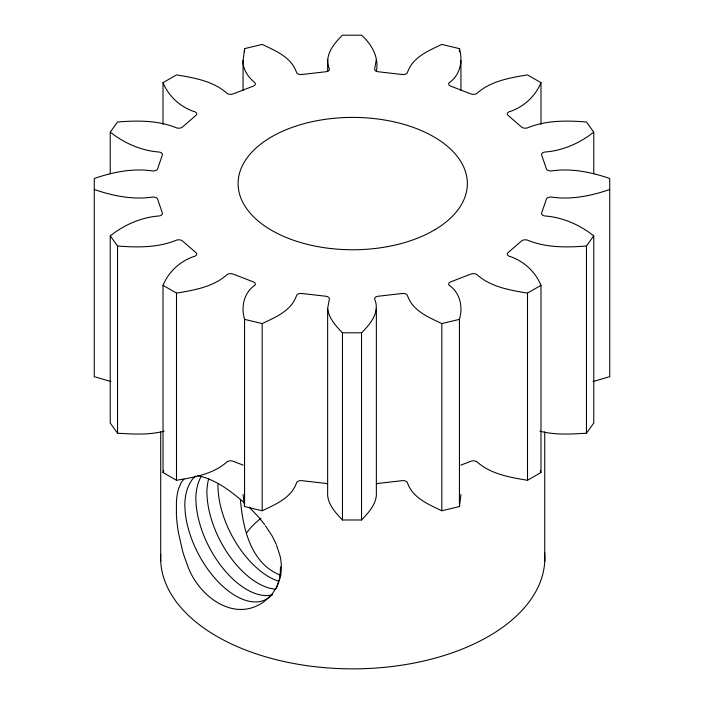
<?xml version="1.0" encoding="UTF-8"?>
<svg xmlns="http://www.w3.org/2000/svg" width="704" height="704" viewBox="0 0 704 704"><rect width="100%" height="100%" fill="white"/><g stroke="black" fill="none" stroke-linecap="round" stroke-linejoin="round"><path stroke-width="1.06" d="M176.414 501.697L176.414 515.108M243.056 90.235L243.056 60.685L244.561 48.638L262.178 44.422C275.546 50.776 291.614 57.341 296.639 72.688A4.497 2.596 0 0 0 302.201 74.466L325.406 71.799A4.497 2.596 0 0 0 329.366 68.93C323.708 55.845 333.705 43.815 342.461 35.2L361.539 35.2C371.782 44.343 379.21 57.358 376.358 71.535M460.944 494.498L459.439 506.546L441.822 510.761C428.454 504.398 412.386 497.834 407.361 482.495A4.497 2.596 0 0 0 401.799 480.709L378.594 483.375A4.497 2.596 0 0 0 376.429 483.868M176.458 500.949L176.783 497.631A70.611 24.552 74.8 0 1 178.508 488.919L181.306 482.319L183.973 479.081M376.358 59.488L374.634 68.93A4.497 2.596 0 0 0 378.594 71.799L401.799 74.466A4.497 2.596 0 0 0 407.361 72.688C412.386 57.341 428.454 50.776 441.822 44.422L459.439 48.638C463.074 60.896 460.293 75.117 449.187 82.685A4.497 2.596 0 0 0 450.938 86.214L470.606 93.808A4.497 2.596 0 0 0 476.925 93.386C490.794 80.942 509.793 77.88 527.498 74.888L540.98 82.676L540.98 124.274M609.726 189.499C591.026 195.923 571.111 200.006 551.311 197.067A4.497 2.596 0 0 0 546.33 199.355L541.719 212.749A4.497 2.596 0 0 0 544.799 215.961C562.795 217.263 579.682 224.796 593.762 235.858L586.458 246.03C566.694 247.509 546.137 247.887 527.481 240.108A4.497 2.596 0 0 0 521.365 241.12L508.218 252.472A4.497 2.596 0 0 0 508.939 256.124C523.354 260.647 535.207 271.374 540.98 285.322L527.498 293.11C509.793 290.118 490.794 287.056 476.925 274.604A4.497 2.596 0 0 0 470.606 274.19L450.938 281.776A4.497 2.596 0 0 0 449.187 285.305C460.293 292.873 463.074 307.102 459.439 319.361L441.822 323.576C428.454 317.214 412.386 310.658 407.361 295.31A4.497 2.596 0 0 0 401.799 293.533L378.594 296.199A4.497 2.596 0 0 0 374.634 299.068C380.292 312.154 370.295 324.183 361.539 332.798L361.539 519.974L342.461 519.974C335.878 513.207 328.759 505.463 327.642 495.686L327.642 308.502L329.366 299.068A4.497 2.596 0 0 0 325.406 296.199L302.201 293.533A4.497 2.596 0 0 0 296.639 295.31C291.614 310.658 275.546 317.214 262.178 323.576L244.561 319.361C240.926 307.102 243.707 292.873 254.813 285.305A4.497 2.596 0 0 0 253.062 281.776L233.394 274.19A4.497 2.596 0 0 0 227.075 274.604C213.206 287.056 194.207 290.118 176.502 293.11L163.02 285.322C168.793 271.374 180.646 260.647 195.061 256.124A4.497 2.596 0 0 0 195.782 252.472L182.635 241.12A4.497 2.596 0 0 0 176.519 240.108C157.863 247.887 137.306 247.509 117.542 246.03L110.238 235.858C124.318 224.796 141.205 217.263 159.201 215.961A4.497 2.596 0 0 0 162.281 212.749L157.67 199.355A4.497 2.596 0 0 0 152.689 197.067C132.889 200.006 112.974 195.923 94.274 189.499M243.223 465.168L233.394 461.375A4.497 2.596 0 0 0 227.075 461.789C213.206 474.232 194.207 477.294 176.502 480.286L163.02 472.498L163.856 470.694M540.98 82.676C535.207 96.615 523.354 107.351 508.939 111.874A4.497 2.596 0 0 0 508.218 115.518L521.365 126.878A4.497 2.596 0 0 0 527.481 127.89C546.137 120.111 566.694 120.49 586.458 121.968L593.762 132.141L593.762 173.738M276.426 587.365L280.016 578.178A66.528 50.512 34.4 0 0 280.016 555.746L276.426 544.914M276.082 588.086L272.263 593.85L265.514 600.477M110.238 173.738L110.238 132.141L117.542 121.968C137.306 120.49 157.863 120.111 176.519 127.89A4.497 2.596 0 0 0 182.635 126.878L195.782 115.518A4.497 2.596 0 0 0 195.061 111.874C180.646 107.351 168.793 96.615 163.02 82.676L176.502 74.888C194.207 77.88 213.206 80.942 227.075 93.386A4.497 2.596 0 0 0 233.394 93.808L253.062 86.214A4.497 2.596 0 0 0 254.813 82.685C248.125 77.132 242.836 69.722 243.056 60.685M539.854 431.174C554.998 435.134 570.979 434.148 586.458 433.206L593.762 423.034L593.762 235.858M361.539 519.974C368.122 513.207 375.241 505.463 376.358 495.686L376.358 308.502M593.762 132.141C579.682 143.202 562.795 150.735 544.799 152.038A4.497 2.596 0 0 0 541.719 155.25L546.33 168.643A4.497 2.596 0 0 0 551.311 170.931C571.111 167.992 591.026 172.075 609.726 178.49L609.726 376.684L593.041 381.55M264.757 601.102C233.948 624.325 196.979 594.933 187.106 564.177A74.114 29.154 72.4 0 1 182.565 550.959L178.508 532.998A70.611 24.552 74.8 0 1 176.783 520.062L176.458 515.953M460.777 465.168L470.606 461.375A4.497 2.596 0 0 1 476.925 461.789C490.794 474.232 509.793 477.294 527.498 480.286L540.98 472.498L540.98 285.322M243.056 494.498L244.561 506.546L262.178 510.761C275.546 504.398 291.614 497.834 296.639 482.495A4.497 2.596 0 0 1 302.201 480.709L325.406 483.375A4.497 2.596 0 0 1 327.571 483.868M164.146 431.174C149.002 435.134 133.021 434.148 117.542 433.206L110.238 423.034L110.238 235.858M327.642 308.502C328.759 318.287 335.878 326.022 342.461 332.798L361.539 332.798M197.745 475.631C215.494 479.318 230.428 490.89 243.945 502.392M110.959 381.55L94.274 376.684L94.274 178.49C112.974 172.075 132.889 167.992 152.689 170.931A4.497 2.596 0 0 0 157.67 168.643L162.281 155.25A4.497 2.596 0 0 0 159.201 152.038C141.205 150.735 124.318 143.202 110.238 132.141M280.834 575.335C250.791 563.939 242.739 528.044 240.407 499.435M249.225 507.179L258.949 517.449L264.757 524.779M265.514 525.87L272.263 536.166L276.082 544.007M540.144 470.694L540.98 472.498M586.458 246.03L586.458 433.206M544.738 431.86L544.738 561.422M527.498 293.11L527.498 480.286M460.944 60.685L460.944 90.235M459.439 48.638L459.439 51.92M459.439 319.361L459.439 506.546M441.822 323.576L441.822 510.761M342.461 332.798L342.461 519.974M327.642 59.488L327.642 71.535M262.178 323.576L262.178 510.761M244.561 48.638L244.561 51.92M244.561 319.361L244.561 506.546M176.502 293.11L176.502 480.286M163.02 82.676L163.02 124.274M163.02 285.322L163.02 472.498M160.714 431.86L160.714 561.422M117.542 246.03L117.542 433.206M246.787 532.673A114.62 66.176 0 0 1 260.999 518.258M544.606 552.464A192.113 110.915 0 0 1 354.446 668.853A192.113 110.915 0 0 1 160.714 554.453M278.089 581.02A71.623 38.676 62.2 0 1 218.011 488.013L217.914 486.191A71.623 43.903 57.6 0 1 217.976 484.37M275.484 589.134A71.623 38.676 62.2 0 1 206.976 494.384L206.879 492.571A71.623 43.903 57.6 0 1 208.674 478.843M272.149 594.915A71.623 38.676 62.2 0 1 223.071 568.454A71.623 38.676 62.2 0 1 195.932 500.755L195.835 498.942A71.623 43.903 57.6 0 1 201.106 476.582M269.764 596.922A71.623 38.676 62.2 0 1 217.598 581.196A71.623 38.676 62.2 0 1 184.897 507.126L184.8 505.314A71.623 43.903 57.6 0 1 195.237 476.08M280.447 566.878A71.623 38.676 62.2 0 1 276.091 588.729M272.43 594.273A71.623 38.676 62.2 0 1 270.688 596.094M435.116 229.592L429.95 232.487A114.62 66.176 0 0 1 269.65 229.178A114.62 66.176 0 0 1 272.026 136.585A114.62 66.176 0 0 1 432.414 136.013L437.43 138.996A114.62 66.176 0 0 1 435.116 229.592"/></g></svg>
